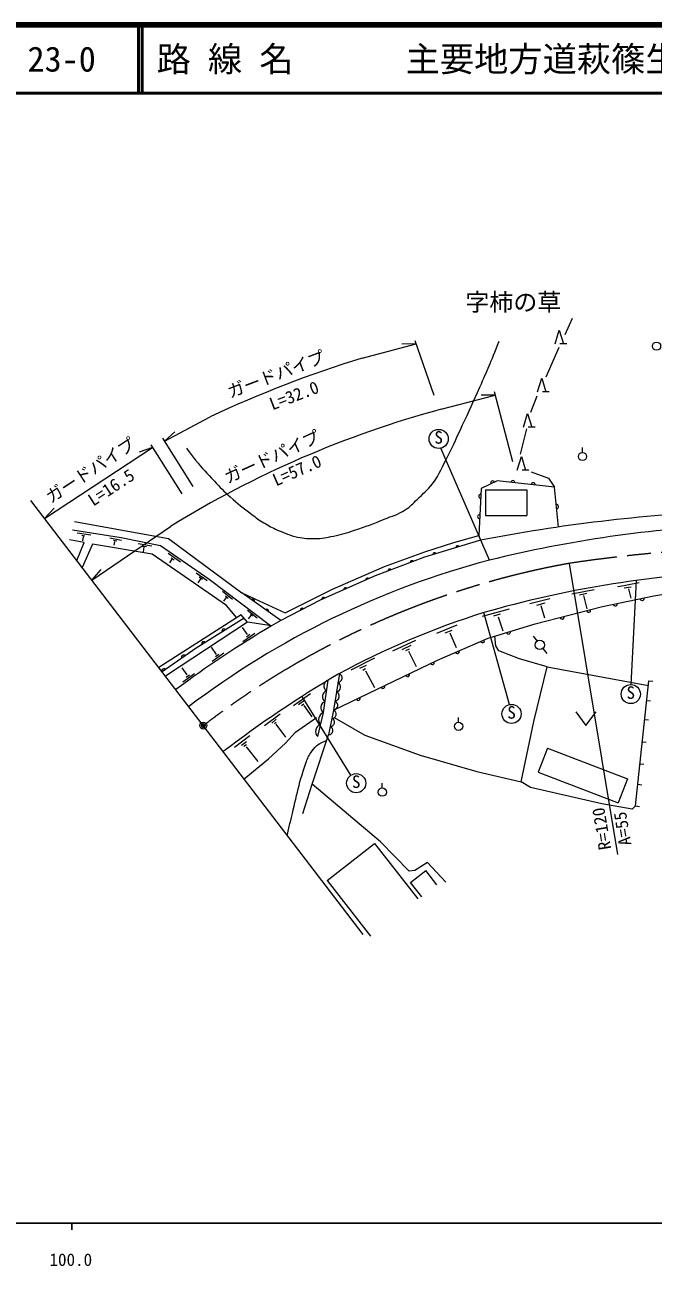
# Model space of a CAD drawing. Units: millimetres, scale not verified. Extents: x 40000 to 680000, y 20000 to 380000.
# Drawn here: x 161131 to 252886, y 198715 to 380000 of the extents above; entities that cross this region are included whole.
import ezdxf
from ezdxf.enums import TextEntityAlignment as Align

# ---------------------------------------------------------------- set-up
doc = ezdxf.new("R2010")
doc.units = ezdxf.units.MM
doc.header["$LTSCALE"] = 1000
doc.header["$PDMODE"] = 32
doc.header["$PDSIZE"] = 500
doc.linetypes.add('CHAIN', pattern=[18.5, 12, -1.5, 3.5, -1.5])
for name, color, linetype, lineweight in [('M-BGD', 7, 'Continuous', 13), ('M-BMK', 2, 'CHAIN', 13), ('M-BMK-SRVR', 3, 'Continuous', 13), ('M-STR-HTXT', 7, 'Continuous', 13), ('M-TTL', 2, 'Continuous', 140), ('M-TTL-BAND', 7, 'Continuous', 25), ('M-TTL-LINE', 7, 'Continuous', 50)]:
    doc.layers.add(name, color=color, linetype=linetype, lineweight=lineweight)
doc.layers.add('M-OTRS', color=6, linetype='Continuous')
doc.layers.add('M-TTL-TXT', color=7, linetype='Continuous')
doc.styles.add('ＭＳ ゴシック', font='')
doc.styles.get('ＭＳ ゴシック').set_extended_font_data('MS Gothic')

msp = doc.modelspace()

# ---------------------------------------------------------------- linework, layer by layer
at = {"layer": 'M-BGD'}
for p, q in [((238568, 333389), (239168, 335389)), ((239168, 335389), (239768, 333389)), ((240049, 334786), (241095, 337162)), ((237245, 328617), (239145, 332932)), ((240268, 333389), (239268, 333389)), ((236004, 326414), (236604, 328414)), ((236604, 328414), (237204, 326414)), ((237704, 326414), (236704, 326414)), ((235019, 323439), (235970, 325838)), ((233955, 321246), (234555, 323246)), ((234555, 323246), (235155, 321246)), ((233498, 317320), (234443, 320993)), ((235655, 321246), (234655, 321246)), ((228988, 301822), (221858, 318162)), ((242569, 317555), (242569, 318255)), ((233043, 314971), (233643, 316971)), ((233643, 316971), (234243, 314971)), ((234743, 314971), (233743, 314971)), ((235086, 314712), (237603, 313802)), ((237603, 313802), (238493, 312499)), ((228415, 312095), (228409, 308334)), ((228415, 312095), (234439, 312084)), ((234439, 312084), (234433, 308324)), ((228409, 308334), (234433, 308324)), ((168390, 307444), (182130, 304983)), ((169816, 304407), (167635, 304797)), ((168102, 306245), (175206, 305108)), ((168778, 305829), (170751, 305518)), ((169470, 305449), (169885, 305393)), ((169650, 305296), (169567, 304645)), ((173524, 305066), (175248, 304755)), ((174064, 304720), (174549, 304637)), ((175206, 305108), (180939, 303955)), ((182130, 304983), (192812, 297072)), ((223774, 304417), (227404, 305445)), ((227404, 305445), (227651, 304723)), ((168717, 301772), (169816, 304407)), ((171031, 304142), (169513, 300733)), ((179709, 302694), (171031, 304142)), ((174209, 304547), (174147, 303986)), ((177675, 304238), (179658, 303905)), ((178312, 303887), (178875, 303808)), ((178519, 303753), (178413, 303010)), ((180939, 303955), (188043, 299033)), ((182069, 302835), (183876, 301562)), ((213664, 300912), (219537, 303046)), ((219537, 303046), (223774, 304417)), ((190596, 295185), (179709, 302694)), ((182609, 301942), (182256, 301423)), ((182512, 302164), (182941, 301887)), ((240639, 301356), (247681, 258832)), ((186136, 299964), (187749, 298828)), ((186613, 299368), (187070, 299057)), ((206046, 297562), (213664, 300912)), ((186793, 299098), (186392, 298489)), ((188043, 299033), (196985, 292257)), ((199160, 294120), (206046, 297562)), ((241008, 296885), (244269, 297539)), ((247675, 298006), (247800, 297996)), ((247800, 297996), (250853, 298547)), ((248652, 297757), (249649, 297934)), ((249306, 297622), (249607, 296293)), ((249664, 283660), (250471, 298856)), ((189973, 297295), (191462, 296118)), ((190527, 296360), (190125, 295813)), ((190430, 296623), (190839, 296270)), ((192812, 297072), (199160, 294120)), ((198527, 292985), (192812, 297072)), ((234891, 295483), (237819, 296199)), ((235919, 295254), (237092, 295576)), ((242140, 296771), (243199, 297009)), ((242690, 296677), (243220, 294704)), ((192719, 293812), (180698, 286134)), ((192077, 293402), (190596, 295185)), ((193666, 292772), (192719, 293812)), ((193636, 294532), (195055, 293417)), ((194120, 293757), (193726, 293244)), ((194072, 293937), (194377, 293674)), ((227954, 293617), (231915, 294704)), ((231894, 280727), (228174, 294170)), ((229642, 293688), (230584, 293979)), ((236490, 295202), (237020, 293416)), ((193666, 292772), (181673, 284862)), ((193624, 290962), (192904, 292001)), ((197168, 292228), (193666, 292772)), ((221275, 291162), (224287, 292357)), ((230239, 293534), (230946, 291491)), ((192987, 289965), (194704, 291177)), ((193486, 290644), (193970, 290990)), ((214852, 288599), (218210, 290115)), ((222532, 291204), (223539, 291619)), ((223207, 291204), (224110, 289044)), ((229905, 289320), (229741, 290722)), ((235368, 290719), (235932, 290001)), ((189123, 288053), (188403, 289091)), ((188486, 287056), (190203, 288267)), ((216216, 288765), (217545, 289395)), ((216791, 288626), (217324, 288883)), ((217172, 288543), (218266, 286286)), ((230347, 288569), (229905, 289320)), ((233374, 287426), (230347, 288569)), ((236774, 288927), (237348, 288197)), ((188984, 287734), (189469, 288080)), ((208764, 285810), (212240, 287555)), ((210052, 286039), (211008, 286496)), ((237383, 286221), (233374, 287426)), ((184818, 285069), (184098, 286108)), ((184181, 284072), (185898, 285284)), ((184680, 284750), (185165, 285097)), ((207065, 285271), (206221, 279902)), ((210509, 285769), (210883, 285990)), ((210855, 285658), (212205, 283221)), ((235457, 278244), (237383, 286221)), ((237383, 286221), (252188, 283494)), ((204740, 279567), (205406, 284287)), ((250322, 265922), (252262, 284192)), ((252262, 284192), (252823, 284132)), ((200383, 280601), (202835, 282360)), ((201080, 280740), (202031, 281418)), ((208750, 270413), (201619, 281927)), ((251957, 281325), (252518, 281265)), ((196111, 277670), (198396, 279378)), ((201547, 280606), (201856, 280851)), ((201861, 280583), (203020, 278916)), ((203899, 276067), (204740, 279567)), ((206221, 279902), (205493, 276329)), ((241573, 279651), (243073, 277651)), ((243073, 277651), (244573, 279651)), ((197201, 278026), (197852, 278579)), ((197589, 277947), (197815, 278150)), ((197792, 277892), (199195, 275961)), ((200663, 276716), (203745, 278867)), ((206324, 278821), (210783, 276280)), ((224471, 278153), (224471, 278853)), ((233629, 269424), (235457, 278244)), ((251662, 278544), (252223, 278484)), ((191756, 274511), (193993, 276208)), ((199198, 275080), (200663, 276716)), ((203079, 269093), (205493, 276329)), ((210783, 276280), (218840, 273323)), ((192774, 274816), (193515, 275356)), ((193134, 274643), (193501, 274899)), ((193453, 274567), (195142, 272441)), ((196737, 272821), (199198, 275080)), ((237460, 274388), (236101, 270854)), ((237460, 274388), (249121, 269901)), ((251319, 275313), (251880, 275254)), ((193151, 269881), (196737, 272821)), ((218840, 273323), (227159, 270939)), ((250978, 272099), (251539, 272039)), ((227159, 270939), (233629, 269424)), ((236101, 270854), (247761, 266368)), ((201724, 264813), (203079, 269093)), ((213081, 260698), (203079, 269093)), ((213325, 268548), (213325, 269248)), ((234982, 268614), (233629, 269424)), ((245380, 266231), (234982, 268614)), ((249121, 269901), (247761, 266368)), ((250658, 269085), (251219, 269025)), ((249799, 265449), (245380, 266231)), ((250322, 265922), (249799, 265449)), ((250322, 265922), (250883, 265862)), ((205268, 255022), (212185, 260449)), ((212185, 260449), (218541, 252348)), ((217264, 256383), (213081, 260698)), ((219912, 257660), (218074, 256508)), ((222623, 254794), (219912, 257660)), ((218074, 256508), (217264, 256383)), ((217450, 254763), (219665, 256515)), ((221317, 254427), (219665, 256515)), ((205268, 255022), (211624, 246921)), ((219102, 252675), (217450, 254763))]:
    msp.add_line(p, q, dxfattribs=at)
for points in [[(239044, 306661), (238493, 312499), (230092, 313382), (227779, 312284), (227404, 305445)], [(227651, 304723), (219496, 302253), (212299, 299511), (204245, 295959), (198527, 292985)], [(206221, 279902), (221390, 287228), (228774, 290429), (235645, 292509), (245506, 295033), (252984, 296598), (258826, 297603)], [(193158, 293330), (186158, 288949), (181189, 285494)]]:
    msp.add_lwpolyline(points, dxfattribs=at)
for centre, radius in [((253381, 333072), 600), ((221559, 319527), 1398), ((242569, 316955), 600), ((236325, 289442), 683), ((249615, 282263), 1398), ((232206, 279365), 1398), ((224471, 277553), 600), ((209524, 269249), 1398), ((213325, 267948), 600)]:
    msp.add_circle(centre, radius, dxfattribs=at)
for centre, radius, start, end in [((229470, 313087), 300, 25.39591, 205.39591), ((232391, 313141), 300, 354.00113, 174.00113), ((235374, 312827), 300, 354.00113, 174.00113), ((227717, 311157), 300, 86.86465, 266.86465), ((227553, 308162), 300, 86.86465, 266.86465), ((274112, 65581), 243614, 92.58809, 100.99461), ((238762, 309648), 300, 275.39364, 95.39364), ((272380, 125818), 181273, 92.48304, 103.8496), ((220968, 302640), 256, 29.53451, 184.17375), ((224317, 303655), 256, 29.53451, 184.17375), ((260965, 180418), 125544, 104.75615, 127.19364), ((217666, 301496), 256, 33.53484, 188.17407), ((211153, 298944), 256, 36.47814, 191.11737), ((214396, 300250), 256, 33.53484, 188.17407), ((271204, 144797), 155448, 92.65483, 106.06996), ((207950, 297532), 256, 36.47814, 191.11737), ((194427, 295848), 256, 337.11465, 131.75388), ((204748, 296120), 256, 36.47814, 191.11737), ((251274, 296240), 300, 191.82548, 11.82548), ((196460, 294394), 256, 337.11465, 131.75388), ((201631, 294537), 256, 40.15936, 194.79859), ((264480, 178576), 121162, 107.43644, 118.37334), ((243464, 294510), 300, 194.35526, 14.35526), ((247358, 295420), 300, 191.82548, 11.82548), ((280160, 152361), 162636, 120.68343, 126.61051), ((262077, 177306), 131986, 118.78304, 119.45846), ((239589, 293518), 300, 194.35526, 14.35526), ((190191, 291473), 300, 32.04096, 212.04096), ((227954, 290074), 300, 203.43887, 23.43887), ((231747, 291329), 300, 196.84217, 16.84217), ((187225, 289617), 300, 32.04096, 212.04096), ((224284, 288482), 300, 203.43887, 23.43887), ((184317, 287669), 300, 34.80658, 214.80658), ((220629, 286860), 300, 205.77593, 25.77593), ((181444, 285672), 300, 34.80658, 214.80658), ((295045, 136245), 173065, 120.6177, 127.3286), ((206751, 284633), 712, 278.34957, 63.76872), ((217027, 285121), 300, 205.77593, 25.77593), ((205672, 283447), 881, 107.60611, 236.33307), ((206540, 283290), 712, 278.34957, 63.76872), ((213425, 283381), 300, 205.77593, 25.77593), ((205228, 280300), 881, 107.60611, 236.33307), ((205450, 281874), 881, 107.60611, 236.33307), ((206117, 280606), 712, 278.34957, 63.76872), ((206329, 281948), 712, 278.34957, 63.76872), ((209823, 281642), 300, 205.77593, 25.77593), ((205074, 278561), 1060, 108.37139, 224.59857), ((205982, 279331), 619, 269.60538, 67.36942), ((204653, 276811), 1060, 108.37139, 224.59857), ((205497, 276948), 619, 269.60538, 67.36942), ((205740, 278139), 619, 269.60538, 67.36942)]:
    msp.add_arc(centre, radius, start, end, dxfattribs=at)
for points, knots in [([(184739, 318157), (185348, 317326), (185529, 317102), (186058, 316443), (187068, 315187), (187697, 314534), (188810, 313369), (189692, 312446), (190158, 311897), (191116, 311053), (192291, 310018), (192979, 309469), (194232, 308529), (194921, 308012), (195300, 307707), (196039, 307262), (196791, 306810), (197226, 306570), (198033, 306224), (199147, 305746), (199773, 305436), (200961, 305196), (201951, 304996), (202527, 304943), (203537, 304967), (204585, 304992), (205168, 305128), (206196, 305331), (207422, 305572), (208092, 305794), (209280, 306182), (210996, 306742), (211936, 307120), (213606, 307802), (214827, 308301), (215582, 308460), (216691, 309173), (217441, 309656), (217757, 310070), (218404, 310685), (219319, 311552), (219895, 311991), (220663, 312990), (221782, 314446), (222091, 315474), (222938, 317103), (223810, 318781), (224210, 319766), (225010, 321480), (226030, 323666), (226611, 324887), (227588, 327093), (228739, 329692), (229084, 330549), (230415, 333799)], [0, 0, 0, 0, 1, 1, 1, 2, 2, 2, 3, 3, 3, 4, 4, 4, 5, 5, 5, 6, 6, 6, 7, 7, 7, 8, 8, 8, 9, 9, 9, 10, 10, 10, 11, 11, 11, 12, 12, 12, 13, 13, 13, 14, 14, 14, 15, 15, 15, 16, 16, 16, 17, 17, 17, 18, 18, 18, 18]), ([(199451, 261659), (199669, 262604), (199732, 262848), (199916, 263609), (200732, 266977), (201042, 268913), (202168, 272190), (202378, 272798), (202506, 273151), (202876, 273677), (203180, 274108), (203326, 274389), (203742, 274714), (204082, 274979), (204295, 275109), (204692, 275275), (204888, 275356), (204963, 275388), (205202, 275458)], [0, 0, 0, 0, 1, 1, 1, 2, 2, 2, 3, 3, 3, 4, 4, 4, 5, 5, 5, 6, 6, 6, 6])]:
    msp.add_open_spline(points, degree=3, knots=knots, dxfattribs=at)
at = {"layer": 'M-BMK'}
for centre, radius, start, end in [((273173, 83652), 220122, 91.85851, 98.49945), ((262649, 179620), 123710, 100.24841, 127.58421)]:
    msp.add_arc(centre, radius, start, end, dxfattribs=at)
at = {"layer": 'M-BMK-SRVR'}
for p, q in [((187195, 277655), (162011, 310525)), ((210559, 247160), (187195, 277655))]:
    msp.add_line(p, q, dxfattribs=at)
msp.add_circle((187195, 277655), 500, dxfattribs=at)
msp.add_point((187195, 277655), dxfattribs=at)
at = {"layer": 'M-OTRS'}
msp.add_point((187195, 277655), dxfattribs=at)
at = {"layer": 'M-STR-HTXT'}
for p, q in [((218090, 333920), (220867, 325905)), ((210387, 331338), (218270, 333403)), ((218270, 333403), (216208, 333380)), ((229683, 326453), (232347, 316218)), ((221937, 323862), (229820, 325928)), ((229820, 325928), (227758, 325904)), ((181523, 319201), (188189, 322758)), ((181242, 319652), (185650, 312595)), ((181523, 319201), (183052, 320584)), ((164020, 307902), (179774, 318273)), ((179774, 318273), (177828, 317591)), ((179512, 318686), (184046, 311520)), ((164020, 307902), (165416, 309420)), ((170915, 298903), (182419, 306754)), ((170915, 298903), (172286, 300443))]:
    msp.add_line(p, q, dxfattribs=at)
for centre, radius, start, end in [((262426, 163695), 175534, 107.24518, 115.01923), ((260720, 180086), 148915, 105.09577, 121.72271)]:
    msp.add_arc(centre, radius, start, end, dxfattribs=at)
at = {"layer": 'M-TTL'}
msp.add_line((680000, 380000), (40000, 380000), dxfattribs=at)
at = {"layer": 'M-TTL-BAND'}
for p, q in [((40000, 205000), (579000, 205000)), ((168000, 205000), (168000, 204000))]:
    msp.add_line(p, q, dxfattribs=at)
at = {"layer": 'M-TTL-LINE'}
for p, q in [((177750, 380000), (177750, 370000)), ((178250, 380000), (178250, 370000)), ((40000, 370000), (680000, 370000))]:
    msp.add_line(p, q, dxfattribs=at)

# ---------------------------------------------------------------- texts
at = {"layer": 'M-BGD', "style": 'ＭＳ ゴシック'}
for s, height, p in [('字柿の草', 2566, (225467, 337450)), ('S', 1833, (220934, 318277)), ('S', 1833, (248990, 281013)), ('S', 1833, (231581, 278115)), ('S', 1833, (208899, 267999))]:
    msp.add_text(s, height=height, dxfattribs=at).set_placement(p, align=Align.BOTTOM_LEFT)
for s, p in [('R=120', (247305, 259755)), ('A=55', (250257, 260379))]:
    msp.add_text(s, height=1833, rotation=99.404, dxfattribs=at).set_placement(p, align=Align.BOTTOM_LEFT)
at = {"layer": 'M-STR-HTXT', "style": 'ＭＳ ゴシック'}
for s, rotation, p in [('ガードパイプ', 20.806, (191316, 324946)), ('L=32.0', 20.761, (197468, 323171)), ('ガードパイプ', 24.511, (190989, 312473)), ('ガードパイプ', 33.356, (165251, 309606)), ('L=57.0', 23.817, (198031, 312074)), ('L=16.5', 33.356, (171419, 309168))]:
    msp.add_text(s, height=1833, rotation=rotation, dxfattribs=at).set_placement(p, align=Align.BOTTOM_LEFT)
at = {"layer": 'M-TTL-BAND', "style": 'ＭＳ ゴシック'}
msp.add_text('100.0', height=1833, dxfattribs=at).set_placement((167844, 198195), align=Align.BOTTOM_CENTER)
at = {"layer": 'M-TTL-TXT', "style": 'ＭＳ ゴシック'}
for s, p in [('路 線 名', (180380, 375000)), ('主要地方道萩篠生線', (216734, 375000)), ('23-0', (161521, 375000))]:
    msp.add_text(s, height=3666, dxfattribs=at).set_placement(p, align=Align.MIDDLE_LEFT)

doc.saveas('drawing.dxf')
